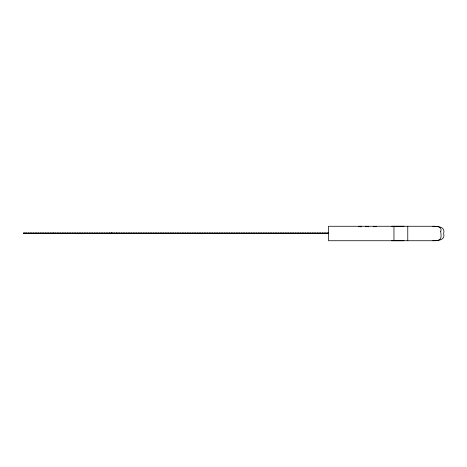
<?xml version="1.0" encoding="UTF-8"?>
<svg xmlns="http://www.w3.org/2000/svg" width="467" height="467" viewBox="0 0 467 467"><rect width="100%" height="100%" fill="white"/><g stroke="black" fill="none" stroke-linecap="round" stroke-linejoin="round"><path stroke-width="0.7" d="M391.679 240.733L404.054 240.733M404.054 226.267L391.708 226.267M432.798 240.733C437.41 240.482 445.629 240.774 443.65 233.5C445.629 226.226 437.41 226.518 432.798 226.267M328.634 233.021L23.35 233.021L23.35 233.5L328.634 233.5M407.773 226.267L407.773 240.733M393.961 226.267L393.961 240.733M376.198 226.267L376.198 226.764M375.929 226.267L375.929 226.764M375.077 226.267L375.077 226.764M374.546 226.267L374.546 226.764M373.693 226.267L373.693 226.764M373.425 226.267L373.425 226.764M368.41 226.267L368.41 226.764M368.364 226.267L368.364 226.764M368.165 226.267L368.165 226.764M368.107 226.267L368.107 226.764M367.325 226.267L367.243 226.764M366.735 226.267L366.735 226.764M365.859 226.267L365.859 226.764M365.585 226.267L365.585 226.764M361.621 226.267L361.656 226.764M361.423 226.267L361.423 226.764M361.295 226.267L361.295 226.764M360.822 226.267L360.822 226.764M360.53 226.267L360.53 226.764M360.442 226.267L360.442 226.764M359.999 226.267L359.969 226.764M359.105 226.267L359.105 226.764M358.831 226.267L358.831 226.764M327.589 233.021L327.589 233.5M327.466 233.021L327.466 233.5M325.896 233.021L325.896 233.5M325.779 233.021L325.779 233.5M324.209 233.021L324.209 233.5M324.086 233.021L324.086 233.5M322.522 233.021L322.522 233.5M322.399 233.021L322.399 233.5M320.829 233.021L320.829 233.5M320.706 233.021L320.706 233.5M319.142 233.021L319.142 233.5M319.019 233.021L319.019 233.5M317.449 233.021L317.449 233.5M317.327 233.021L317.327 233.5M315.762 233.021L315.762 233.5M315.639 233.021L315.639 233.5M314.069 233.021L314.069 233.5M313.952 233.021L313.952 233.5M312.382 233.021L312.382 233.5M312.26 233.021L312.26 233.5M310.695 233.021L310.695 233.5M310.573 233.021L310.573 233.5M309.002 233.021L309.002 233.5M308.88 233.021L308.88 233.5M307.315 233.021L307.315 233.5M307.193 233.021L307.193 233.5M305.622 233.021L305.622 233.5M305.5 233.021L305.5 233.5M303.935 233.021L303.935 233.5M303.813 233.021L303.813 233.5M302.242 233.021L302.242 233.5M302.126 233.021L302.126 233.5M300.555 233.021L300.555 233.5M300.433 233.021L300.433 233.5M298.868 233.021L298.868 233.5M298.746 233.021L298.746 233.5M297.175 233.021L297.175 233.5M297.053 233.021L297.053 233.5M295.488 233.021L295.488 233.5M295.366 233.021L295.366 233.5M293.796 233.021L293.796 233.5M293.673 233.021L293.673 233.5M292.108 233.021L292.108 233.5M291.986 233.021L291.986 233.5M290.416 233.021L290.416 233.5M290.299 233.021L290.299 233.5M288.729 233.021L288.729 233.5M288.606 233.021L288.606 233.5M287.042 233.021L287.042 233.5M286.919 233.021L286.919 233.5M285.349 233.021L285.349 233.5M285.226 233.021L285.226 233.5M283.662 233.021L283.662 233.5M283.539 233.021L283.539 233.5M281.969 233.021L281.969 233.5M281.846 233.021L281.846 233.5M280.282 233.021L280.282 233.5M280.159 233.021L280.159 233.5M278.589 233.021L278.589 233.5M278.472 233.021L278.472 233.5M276.902 233.021L276.902 233.5M276.779 233.021L276.779 233.5M275.215 233.021L275.215 233.5M275.092 233.021L275.092 233.5M273.522 233.021L273.522 233.5M273.399 233.021L273.399 233.5M271.835 233.021L271.835 233.5M271.712 233.021L271.712 233.5M270.142 233.021L270.142 233.5M270.019 233.021L270.019 233.5M268.455 233.021L268.455 233.5M268.332 233.021L268.332 233.5M266.762 233.021L266.762 233.5M266.645 233.021L266.645 233.5M265.075 233.021L265.075 233.5M264.952 233.021L264.952 233.5M263.388 233.021L263.388 233.5M263.265 233.021L263.265 233.5M261.695 233.021L261.695 233.5M261.573 233.021L261.573 233.5M260.008 233.021L260.008 233.5M259.885 233.021L259.885 233.5M258.315 233.021L258.315 233.5M258.193 233.021L258.193 233.5M256.628 233.021L256.628 233.5M256.506 233.021L256.506 233.5M254.935 233.021L254.935 233.5M254.819 233.021L254.819 233.5M253.248 233.021L253.248 233.5M253.126 233.021L253.126 233.5M251.561 233.021L251.561 233.5M251.439 233.021L251.439 233.5M249.868 233.021L249.868 233.5M249.746 233.021L249.746 233.5M248.181 233.021L248.181 233.5M248.059 233.021L248.059 233.5M246.488 233.021L246.488 233.5M246.366 233.021L246.366 233.5M244.801 233.021L244.801 233.5M244.679 233.021L244.679 233.5M243.109 233.021L243.109 233.5M242.992 233.021L242.992 233.5M241.421 233.021L241.421 233.5M241.299 233.021L241.299 233.5M239.734 233.021L239.734 233.5M239.612 233.021L239.612 233.5M238.042 233.021L238.042 233.5M237.919 233.021L237.919 233.5M236.355 233.021L236.355 233.5M236.232 233.021L236.232 233.5M234.662 233.021L234.662 233.5M234.539 233.021L234.539 233.5M232.975 233.021L232.975 233.5M232.852 233.021L232.852 233.5M231.282 233.021L231.282 233.5M231.165 233.021L231.165 233.5M229.595 233.021L229.595 233.5M229.472 233.021L229.472 233.5M227.908 233.021L227.908 233.5M227.785 233.021L227.785 233.5M226.215 233.021L226.215 233.5M226.092 233.021L226.092 233.5M224.528 233.021L224.528 233.5M224.405 233.021L224.405 233.5M222.835 233.021L222.835 233.5M222.712 233.021L222.712 233.5M221.148 233.021L221.148 233.5M221.025 233.021L221.025 233.5M219.455 233.021L219.455 233.5M219.338 233.021L219.338 233.5M217.768 233.021L217.768 233.5M217.645 233.021L217.645 233.5M216.081 233.021L216.081 233.5M215.958 233.021L215.958 233.5M214.388 233.021L214.388 233.5M214.265 233.021L214.265 233.5M212.701 233.021L212.701 233.5M212.578 233.021L212.578 233.5M211.008 233.021L211.008 233.5M210.891 233.021L210.891 233.5M209.321 233.021L209.321 233.5M209.198 233.021L209.198 233.5M207.628 233.021L207.628 233.5M207.511 233.021L207.511 233.5M205.941 233.021L205.941 233.5M205.819 233.021L205.819 233.5M204.254 233.021L204.254 233.5M204.132 233.021L204.132 233.5M202.561 233.021L202.561 233.5M202.439 233.021L202.439 233.5M200.874 233.021L200.874 233.5M200.752 233.021L200.752 233.5M199.181 233.021L199.181 233.5M199.065 233.021L199.065 233.5M197.494 233.021L197.494 233.5M197.372 233.021L197.372 233.5M195.801 233.021L195.801 233.5M195.685 233.021L195.685 233.5M194.114 233.021L194.114 233.5M193.992 233.021L193.992 233.5M192.427 233.021L192.427 233.5M192.305 233.021L192.305 233.5M190.734 233.021L190.734 233.5M190.612 233.021L190.612 233.5M189.047 233.021L189.047 233.5M188.925 233.021L188.925 233.5M187.355 233.021L187.355 233.5M187.238 233.021L187.238 233.5M185.668 233.021L185.668 233.5M185.545 233.021L185.545 233.5M183.975 233.021L183.975 233.5M183.858 233.021L183.858 233.5M182.288 233.021L182.288 233.5M182.165 233.021L182.165 233.5M180.601 233.021L180.601 233.5M180.478 233.021L180.478 233.5M178.908 233.021L178.908 233.5M178.785 233.021L178.785 233.5M177.221 233.021L177.221 233.5M177.098 233.021L177.098 233.5M175.528 233.021L175.528 233.5M175.411 233.021L175.411 233.5M173.841 233.021L173.841 233.5M173.718 233.021L173.718 233.5M172.148 233.021L172.148 233.5M172.031 233.021L172.031 233.5M170.461 233.021L170.461 233.5M170.338 233.021L170.338 233.5M168.774 233.021L168.774 233.5M168.651 233.021L168.651 233.5M167.081 233.021L167.081 233.5M166.958 233.021L166.958 233.5M165.394 233.021L165.394 233.5M165.271 233.021L165.271 233.5M163.701 233.021L163.701 233.5M163.584 233.021L163.584 233.5M162.014 233.021L162.014 233.5M161.891 233.021L161.891 233.5M160.321 233.021L160.321 233.5M160.204 233.021L160.204 233.5M158.634 233.021L158.634 233.5M158.511 233.021L158.511 233.5M156.947 233.021L156.947 233.5M156.824 233.021L156.824 233.5M155.254 233.021L155.254 233.5M155.132 233.021L155.132 233.5M153.567 233.021L153.567 233.5M153.445 233.021L153.445 233.5M151.874 233.021L151.874 233.5M151.757 233.021L151.757 233.5M150.187 233.021L150.187 233.5M150.065 233.021L150.065 233.5M148.494 233.021L148.494 233.5M148.378 233.021L148.378 233.5M146.807 233.021L146.807 233.5M146.685 233.021L146.685 233.5M145.12 233.021L145.12 233.5M144.998 233.021L144.998 233.5M143.427 233.021L143.427 233.5M143.305 233.021L143.305 233.5M141.74 233.021L141.74 233.5M141.618 233.021L141.618 233.5M140.047 233.021L140.047 233.5M139.931 233.021L139.931 233.5M138.36 233.021L138.36 233.5M138.238 233.021L138.238 233.5M136.668 233.021L136.668 233.5M136.551 233.021L136.551 233.5M134.981 233.021L134.981 233.5M134.858 233.021L134.858 233.5M133.293 233.021L133.293 233.5M133.171 233.021L133.171 233.5M131.601 233.021L131.601 233.5M131.478 233.021L131.478 233.5M129.914 233.021L129.914 233.5M129.791 233.021L129.791 233.5M128.221 233.021L128.221 233.5M128.104 233.021L128.104 233.5M126.534 233.021L126.534 233.5M126.411 233.021L126.411 233.5M124.847 233.021L124.847 233.5M124.724 233.021L124.724 233.5M123.154 233.021L123.154 233.5M123.031 233.021L123.031 233.5M121.467 233.021L121.467 233.5M121.344 233.021L121.344 233.5M119.774 233.021L119.774 233.5M119.651 233.021L119.651 233.5M118.087 233.021L118.087 233.5M117.964 233.021L117.964 233.5M116.627 233.021L116.627 233.5M116.394 233.021L116.394 233.5M116.277 233.021L116.277 233.5M114.707 233.021L114.707 233.5M114.584 233.021L114.584 233.5M113.02 233.021L113.02 233.5M112.897 233.021L112.897 233.5M112.103 233.021L112.103 233.5M111.432 233.021L111.432 233.5M111.327 233.021L111.327 233.5M111.204 233.021L111.204 233.5M111.14 233.021L111.14 233.5M109.885 233.021L109.885 233.5M109.64 233.021L109.675 233.5M109.517 233.021L109.517 233.5M107.947 233.021L107.947 233.5M107.824 233.021L107.824 233.5M106.26 233.021L106.26 233.5M106.137 233.021L106.137 233.5M104.567 233.021L104.567 233.5M104.45 233.021L104.45 233.5M102.88 233.021L102.88 233.5M102.758 233.021L102.758 233.5M101.193 233.021L101.193 233.5M101.07 233.021L101.07 233.5M99.5 233.021L99.5 233.5M99.378 233.021L99.378 233.5M97.813 233.021L97.813 233.5M97.691 233.021L97.691 233.5M96.12 233.021L96.12 233.5M95.998 233.021L95.998 233.5M94.433 233.021L94.433 233.5M94.311 233.021L94.311 233.5M92.74 233.021L92.74 233.5M92.624 233.021L92.624 233.5M91.053 233.021L91.053 233.5M90.931 233.021L90.931 233.5M89.366 233.021L89.366 233.5M89.244 233.021L89.244 233.5M87.673 233.021L87.673 233.5M87.551 233.021L87.551 233.5M85.986 233.021L85.986 233.5M85.864 233.021L85.864 233.5M84.294 233.021L84.294 233.5M84.171 233.021L84.171 233.5M82.606 233.021L82.606 233.5M82.484 233.021L82.484 233.5M80.914 233.021L80.914 233.5M80.797 233.021L80.797 233.5M79.227 233.021L79.227 233.5M79.104 233.021L79.104 233.5M77.54 233.021L77.54 233.5M77.417 233.021L77.417 233.5M75.847 233.021L75.847 233.5M75.724 233.021L75.724 233.5M74.16 233.021L74.16 233.5M74.037 233.021L74.037 233.5M72.467 233.021L72.467 233.5M72.344 233.021L72.344 233.5M70.78 233.021L70.78 233.5M70.657 233.021L70.657 233.5M69.087 233.021L69.087 233.5M68.97 233.021L68.97 233.5M67.4 233.021L67.4 233.5M67.277 233.021L67.277 233.5M65.713 233.021L65.713 233.5M65.59 233.021L65.59 233.5M64.02 233.021L64.02 233.5M63.897 233.021L63.897 233.5M62.333 233.021L62.333 233.5M62.21 233.021L62.21 233.5M60.64 233.021L60.64 233.5M60.517 233.021L60.517 233.5M58.953 233.021L58.953 233.5M58.83 233.021L58.83 233.5M57.26 233.021L57.26 233.5M57.143 233.021L57.143 233.5M55.573 233.021L55.573 233.5M55.45 233.021L55.45 233.5M53.886 233.021L53.886 233.5M53.763 233.021L53.763 233.5M53.372 233.021L53.372 233.5M52.193 233.021L52.193 233.5M52.071 233.021L52.071 233.5M50.506 233.021L50.506 233.5M50.383 233.021L50.383 233.5M48.813 233.021L48.813 233.5M48.691 233.021L48.691 233.5M47.126 233.021L47.126 233.5M47.004 233.021L47.004 233.5M45.433 233.021L45.433 233.5M45.317 233.021L45.317 233.5M43.746 233.021L43.746 233.5M43.624 233.021L43.624 233.5M42.059 233.021L42.059 233.5M41.937 233.021L41.937 233.5M40.366 233.021L40.366 233.5M40.244 233.021L40.244 233.5M38.679 233.021L38.679 233.5M38.557 233.021L38.557 233.5M36.986 233.021L36.986 233.5M36.864 233.021L36.864 233.5M35.299 233.021L35.299 233.5M35.177 233.021L35.177 233.5M33.606 233.021L33.606 233.5M33.49 233.021L33.49 233.5M31.919 233.021L31.919 233.5M31.797 233.021L31.797 233.5M30.232 233.021L30.232 233.5M30.11 233.021L30.11 233.5M28.54 233.021L28.54 233.5M28.417 233.021L28.417 233.5M26.852 233.021L26.852 233.5M26.73 233.021L26.73 233.5M25.16 233.021L25.16 233.5M25.037 233.021L25.037 233.5M24.71 233.021L24.71 233.5M23.426 233.021L23.473 233.5M440.708 231.685C442.004 239.624 440.352 240.873 432.909 240.733L328.476 240.733L328.476 226.267L432.909 226.267C436.266 226.127 442.792 226.437 440.708 231.685"/></g></svg>
